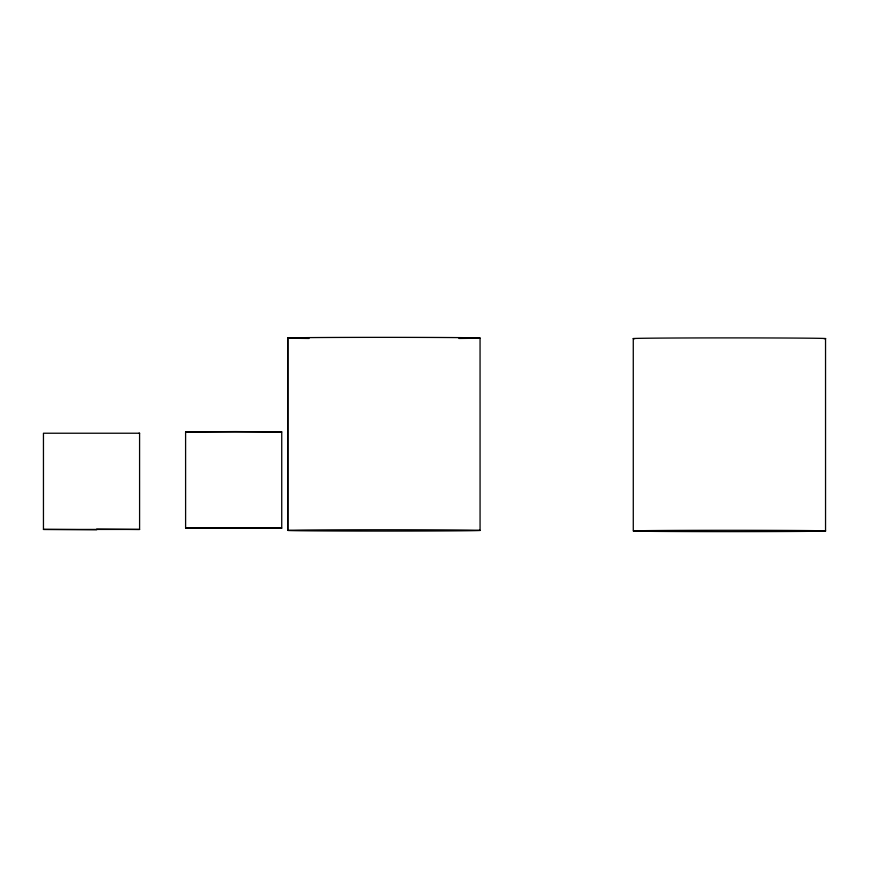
<?xml version="1.0" encoding="UTF-8"?>
<svg xmlns="http://www.w3.org/2000/svg" width="869" height="869" viewBox="0 0 869 869"><rect width="100%" height="100%" fill="white"/><g stroke="black" fill="none" stroke-linecap="round" stroke-linejoin="round"><path stroke-width="1.3" d="M43.45 529.449L43.45 433.229L139.583 433.229L139.594 529.449L43.45 529.427L96.709 529.764M139.594 433.251L138.866 433.305M185.608 528.124L185.597 431.904L235.336 431.578L281.741 431.904L281.741 528.124L185.608 528.124L281.741 528.124M281.741 431.926L185.608 431.926M96.611 529.102L139.594 529.449M825.539 338.552L825.55 530.992A96.198 0.673 0 0 1 678.461 531.535A96.198 0.673 0 0 1 684.218 530.372A96.198 0.673 0 0 1 825.55 530.992M633.273 338.552L633.284 530.992M480.057 338.008L480.068 530.448A96.198 0.673 0 0 1 332.979 530.992A96.198 0.673 0 0 1 338.736 529.829A96.198 0.673 0 0 1 480.068 530.448M287.802 338.063L287.802 530.448M287.791 338.008L287.791 530.405M634.761 338.693A96.198 0.673 0 0 1 729.308 337.9A96.198 0.673 0 0 1 824.094 338.693M309.092 338.454A96.198 0.673 0 0 1 318.304 337.541A96.198 0.673 0 0 1 449.403 337.541A96.198 0.673 0 0 1 458.897 338.454"/></g></svg>
